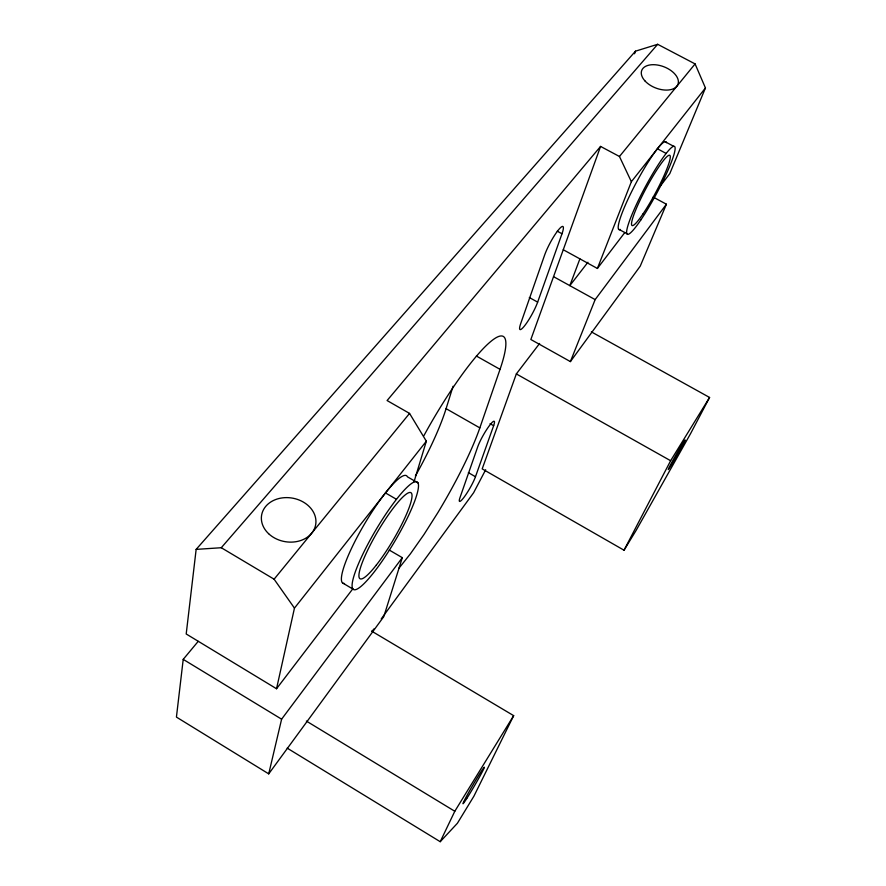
<?xml version="1.0" encoding="UTF-8"?>
<svg xmlns="http://www.w3.org/2000/svg" width="886" height="886" viewBox="0 0 886 886"><rect width="100%" height="100%" fill="white"/><g stroke="black" fill="none" stroke-linecap="round" stroke-linejoin="round"><path stroke-width="1.33" d="M198.22 641.342L183.214 659.372L176.425 717.095L268.724 773.866L383.804 616.601L402.31 557.659L389.242 550.051M659.804 186.713L669.783 173.645L705.444 87.969L695.089 63.914L657.667 44.3L635.495 51.166L196.149 549.386L186.204 633.977L276.532 688.743L352.761 588.891M276.532 688.743L294.462 608.117L426.343 441.206L409.553 413.408L387.093 400.55L600.575 146.423L619.458 156.49L631.364 181.708L597.397 268.458L563.274 249.752M268.724 773.866L281.615 719.177L402.31 557.659M414.028 481.807L426.343 441.206M415.39 475.981A107.704 20.81 -59.8 0 0 446.09 408.656L453.067 386.263M398.645 568.602L410.417 553.816L423.984 534.502L437.717 512.872A108.07 17.93 -59.9 0 0 479.835 427.883L500.036 369.34A113.663 19.846 -60.3 0 0 489.593 342.505A113.663 19.846 -60.3 0 0 423.818 435.801M493.635 425.723A17.222 2.625 -60.4 0 0 489.437 425.601A17.222 2.625 -60.4 0 0 477.676 446.943L459.956 497.733A16.48 2.403 -60 0 0 464.308 496.891A16.48 2.403 -60 0 0 475.472 476.734L493.635 425.723L490.058 423.685M537.647 302.137L561.99 233.771A20.289 3.5 -61.8 0 0 558.413 229.95A20.289 3.5 -61.8 0 0 544.569 255.223L520.702 323.611A19.149 3.179 -61.2 0 0 524.645 325.738A19.149 3.179 -61.2 0 0 537.647 302.137L529.307 297.519M539.607 343.458L516.339 373.925L482.194 468.882L624.032 550.217L636.07 530.492L690.615 433.542L709.575 397.46L591.372 331.885M600.575 146.423L530.847 339.504L570.396 361.599L640.235 266.154L666.416 204.212L653.181 197.08M634.553 53.769L635.495 51.166M579.887 258.867L569.82 285.635L587.927 262.256M570.396 361.599L595.148 299.601L666.416 204.212M287.197 748.138L440.22 841.7L454.806 811.266L513.67 715.655L371.577 631.087M513.67 715.655L473.91 796.193L457.386 823.282L440.22 841.7M624.032 550.217L670.624 460.72L709.575 397.46M485.672 469.757L473.622 492.727L381.235 618.893M372.242 631.175L373.87 628.949M597.397 268.458L624.851 232.497M631.364 181.708L705.444 87.969M294.462 608.117L274.106 579.2L409.553 413.408M619.458 156.49L695.089 63.914M196.149 549.386L221.279 547.725L657.667 44.3M664.987 141.66L673.57 146.234M657.401 148.759L666.106 153.411M618.594 229.164L627.011 233.738M557.283 231.202L561.99 233.771M553.551 276.665L595.148 299.601M516.339 373.925L670.624 460.72M476.38 356.028L500.036 369.34M446.09 408.656L479.835 427.883M468.362 472.648L475.472 476.734M418.015 482.936A62.507 11.031 -59.4 0 0 364.179 551.424A62.507 11.031 -59.4 0 0 373.693 572.6A62.507 11.031 -59.4 0 0 418.015 482.936L407.46 476.834A62.452 11.54 -59.4 0 0 364.589 523.847A62.452 11.54 -59.4 0 0 344.51 583.497M385.476 492.926L396.441 499.294M342.517 582.91L353.149 589.212M221.279 547.725L274.106 579.2M306.368 721.071L454.806 811.266M183.214 659.372L281.615 719.177M620.455 229.452A49.771 6.844 -61.9 0 1 636.015 183.125A49.771 6.844 -61.9 0 1 666.482 142.679M376.395 564.969A49.993 8.816 -59.4 0 0 411.602 493.447A49.993 8.816 -59.4 0 0 368.421 548.644A49.993 8.816 -59.4 0 0 376.395 564.969M642.981 213.947A39.837 5.238 -61.8 0 0 670.17 155.925A39.837 5.238 -61.8 0 0 639.592 201.233A39.837 5.238 -61.8 0 0 642.981 213.947M640.844 219.916A49.815 6.545 -61.8 0 0 674.999 147.22A49.815 6.545 -61.8 0 0 636.879 203.525A49.815 6.545 -61.8 0 0 640.844 219.916M268.591 533.671A27.444 22.072 10.2 0 0 314.718 528.078A27.444 22.072 10.2 0 0 282.645 497.843A27.444 22.072 10.2 0 0 268.591 533.671M644.886 80.836A19.403 11.374 21.1 0 0 676.838 86.252A19.403 11.374 21.1 0 0 657.766 65.077A19.403 11.374 21.1 0 0 644.886 80.836M466.756 798.519A21.186 0.864 -59.7 0 0 484.199 767.852A21.186 0.864 -59.7 0 0 469.99 790.113A21.186 0.864 -59.7 0 0 466.756 798.519M671.156 465.371A17.1 0.587 -60.3 0 0 685.011 440.541A17.1 0.587 -60.3 0 0 673.803 458.749A17.1 0.587 -60.3 0 0 671.156 465.371"/></g></svg>
